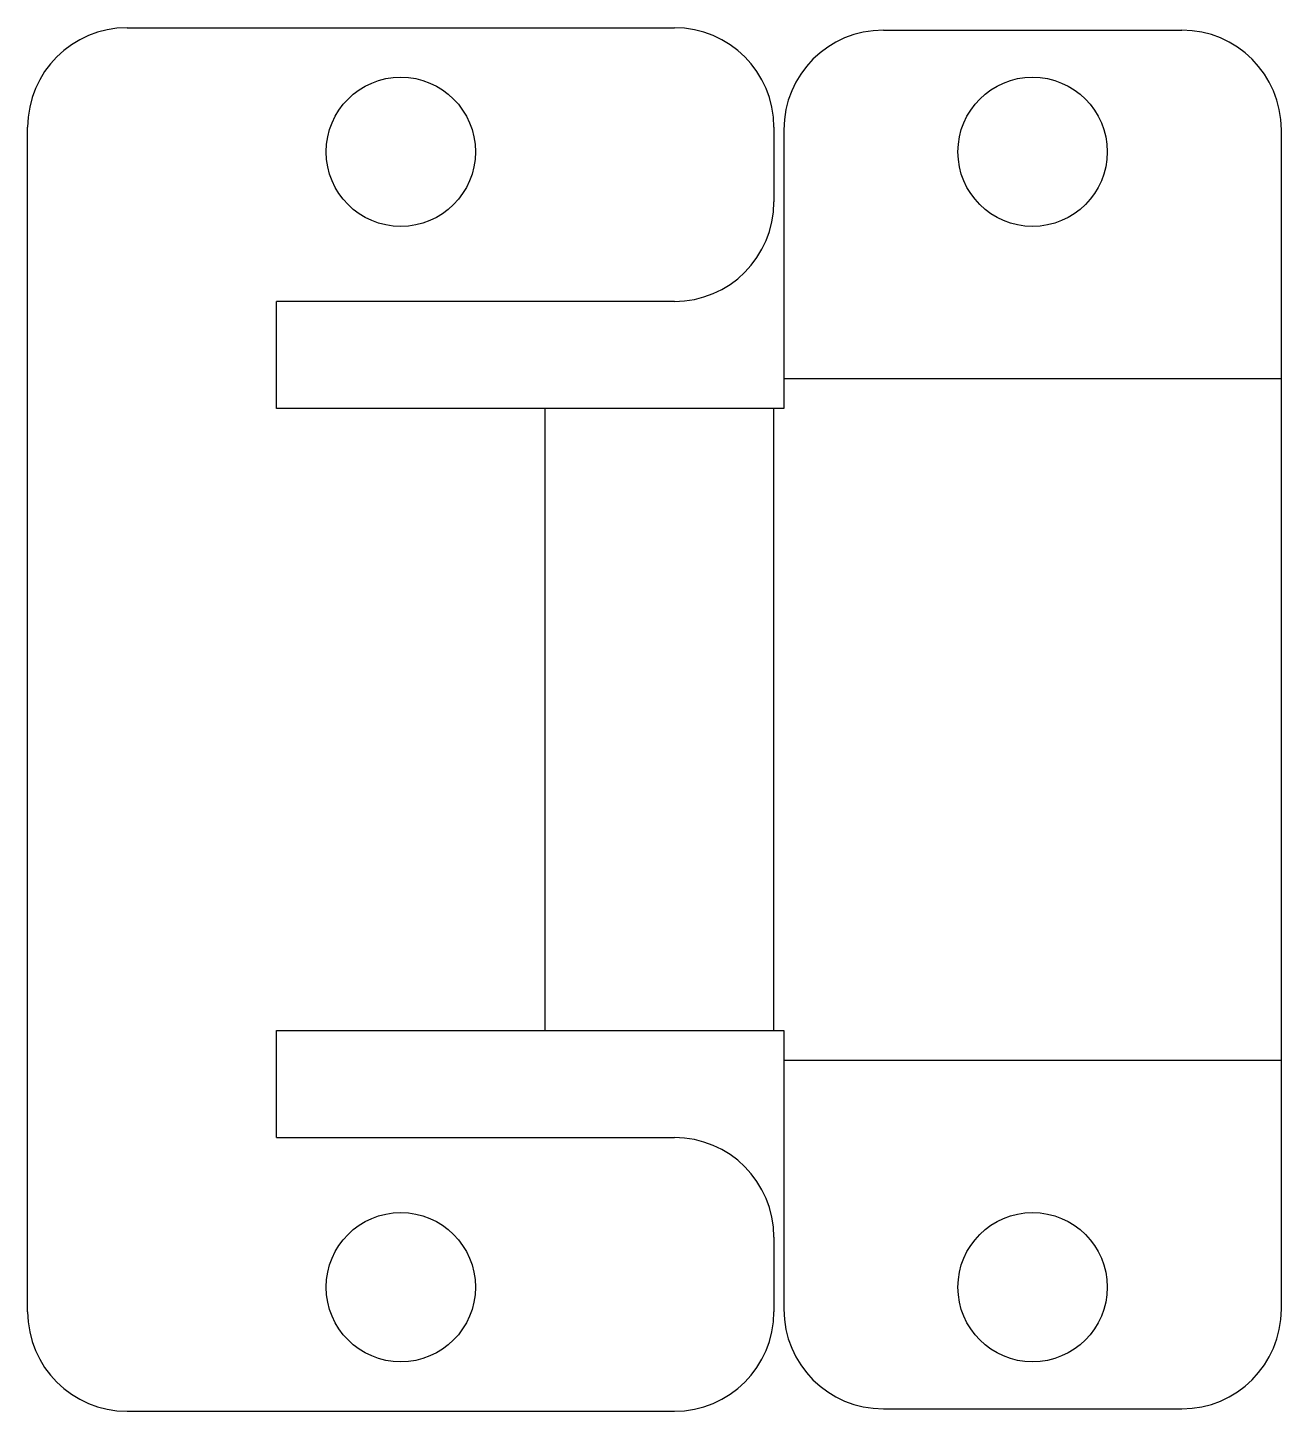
# Model space of a CAD drawing. Header units: inches. Extents: x -0.76 to 0.51, y -0.7 to 0.7.
import ezdxf

# ---------------------------------------------------------------- set-up
doc = ezdxf.new("R2010")
doc.units = ezdxf.units.IN
doc.header["$LTSCALE"] = 0.5
doc.header["$MEASUREMENT"] = 0
doc.layers.add('Joiner', color=11, linetype='CONTINUOUS', plot=False)

msp = doc.modelspace()

# ---------------------------------------------------------------- linework, layer by layer
at = {"layer": 'Joiner', "linetype": 'Continuous', "transparency": 16777216}
for p, q in [((-0.655, 0.695), (-0.105, 0.695)), ((0.105, 0.6925), (0.405, 0.6925)), ((-0.755, -0.595), (-0.755, 0.595)), ((-0.005, 0.595), (-0.005, 0.52)), ((0.005, 0.5925), (0.005, 0.3125)), ((0.505, -0.5925), (0.505, 0.5925)), ((-0.505, 0.3125), (-0.505, 0.42)), ((-0.105, 0.42), (-0.505, 0.42)), ((0.005, 0.3425), (0.505, 0.3425)), ((0.005, 0.3125), (-0.505, 0.3125)), ((-0.235, -0.3125), (-0.235, 0.3125)), ((-0.005, -0.3125), (-0.005, 0.3125)), ((-0.505, -0.42), (-0.505, -0.3125)), ((-0.505, -0.3125), (0.005, -0.3125)), ((0.005, -0.3125), (0.005, -0.5925)), ((0.505, -0.3425), (0.005, -0.3425)), ((-0.505, -0.42), (-0.105, -0.42)), ((-0.005, -0.52), (-0.005, -0.595)), ((0.105, -0.6925), (0.405, -0.6925)), ((-0.655, -0.695), (-0.105, -0.695))]:
    msp.add_line(p, q, dxfattribs=at)
at = {"layer": 'Joiner', "transparency": 16777216}
for centre in [(-0.38, 0.5703), (0.255, 0.5703), (-0.38, -0.5703), (0.255, -0.5703)]:
    msp.add_circle(centre, 0.075, dxfattribs=at)
at = {"layer": 'Joiner', "linetype": 'Continuous', "transparency": 16777216}
for centre, start, end in [((-0.655, 0.595), 90, 180), ((-0.105, 0.595), 0, 90), ((0.105, 0.5925), 90, 180), ((0.405, 0.5925), 0, 90), ((-0.105, 0.52), 270, 0), ((-0.105, -0.52), 0, 90), ((-0.655, -0.595), 180, 270), ((-0.105, -0.595), 270, 0), ((0.105, -0.5925), 180, 270), ((0.405, -0.5925), 270, 0)]:
    msp.add_arc(centre, 0.1, start, end, dxfattribs=at)

doc.saveas('drawing.dxf')
